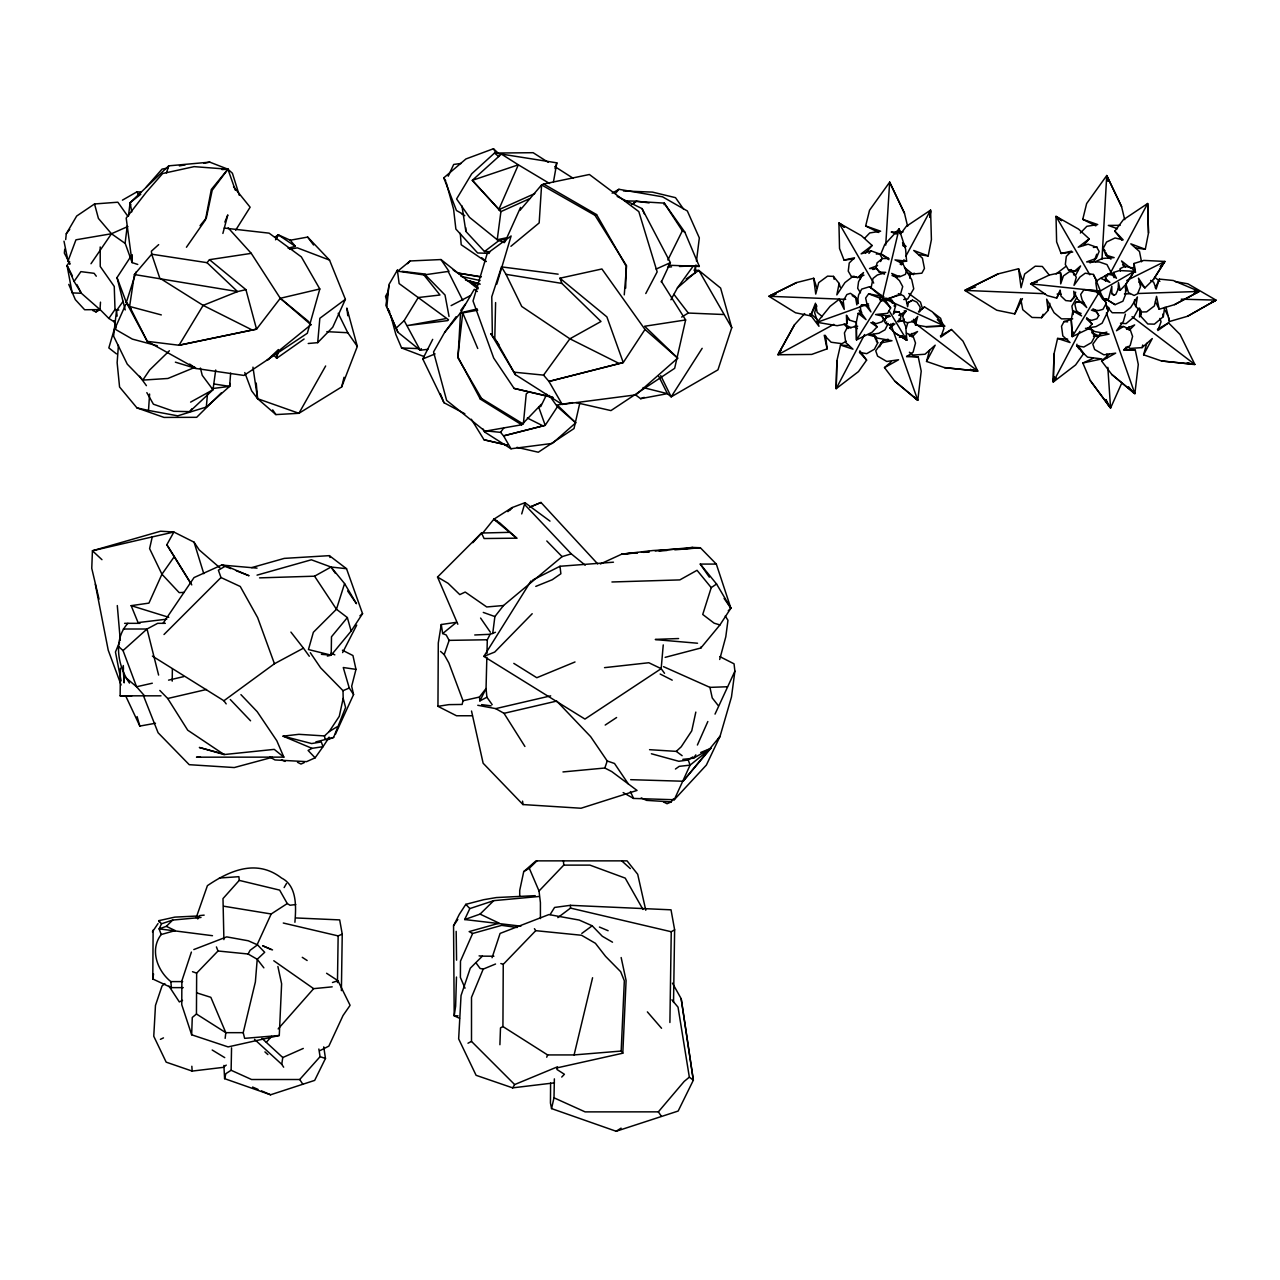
<?xml version="1.0" encoding="UTF-8"?>
<svg xmlns="http://www.w3.org/2000/svg" width="1280" height="1280" viewBox="0 0 1280 1280"><rect width="100%" height="100%" fill="white"/><g stroke="black" fill="none" stroke-linecap="round" stroke-linejoin="round"><path stroke-width="1.5" d="M277.888 966.48L281.616 983.808L279.28 1035.488L228.096 1046.912L191.664 1034.784L192.272 1017.472L196.448 1014.016L196.656 973.12L218 950.992L248.096 954L257.216 959.28L263.872 967.84M621.168 1051.056L624.336 980.816L620.672 971.712L605.52 956.32L595.408 943.296L581.536 935.264L535.744 930.672L503.248 964.352L502.928 1026.56L547.6 1054.928L574.096 1054.928L621.168 1051.056L622.8 1053.2L556.688 1067.952M437.952 706.336L438.288 643.008L441.264 624.528L456.512 622.288L442.672 633.552L446.208 634.976L449.136 640.368L444.208 654.64L448.848 662.912L462.992 700.752L462.128 704.448L448.912 704.624L437.952 706.336L456.512 715.76L472.4 715.76M902.256 314.16L903.952 321.264L907.184 322.736L913.552 321.504L913.552 319.312M223.888 1065.44L224.608 1078.656L270.576 1094.784L314.688 1080.384L325.472 1058.448L323.744 1046.864M550.592 1083.072L550.448 1103.024L551.552 1108.592L616.16 1131.264L678.16 1111.04L693.344 1080.208L681.184 998.72L672.448 983.136M131.84 695.824L120.144 695.824L120.4 668.176M915.52 318.896L915.456 324.896L926.048 326.688L944.672 326.112L932.416 311.872L924.48 306.928L918.56 311.744L924.48 306.928M132.24 254.736L132.128 262.608L137.744 264.448M172.208 681.152L172.368 669.184M337.456 982.592L338.144 935.904L342.24 934.112L339.68 919.904L295.936 917.952M341.392 990.624L342.24 934.112M669.904 1022.496L671.248 931.744L674.624 929.792L671.024 909.824L570.416 905.328L554.576 907.44L550.144 914.544M673.536 1002.448L674.624 929.792M224.608 1078.656L225.872 1073.648L231.12 1070.272L231.552 1047.856M551.552 1108.592L554 1097.808L554.368 1078.864M495.6 302.576L494.8 338.208L515.36 374.64L562.192 404.416L635.936 394.848L677.712 358.128L644.64 326.256L685.632 319.952L674.656 368.336L610.944 410.592L576.08 402.608M625.664 288.176L626.208 266.24L596.576 214.592L543.664 184.016L541.6 184.928L519.904 210.416M670.912 299.76L677.424 287.936L695.024 272.704L695.152 266.88M486.848 657.312L486.048 688.528L486.912 697.232L492.192 704.672M486.96 653.424L487.312 639.76L490.128 634.288L495.44 632.288M848.928 345.648L840.496 345.072L836.896 360.768L836.16 388.672L858.512 371.568L866.608 360.128L859.904 350.848L859.552 352.416L866.608 360.128M836.896 360.768L836.16 388.672L864.608 334.544M1067.664 339.136L1057.584 338.432L1053.984 354.144L1053.248 382.048L1075.6 364.944L1083.696 353.504L1078.016 345.648M1079.92 331.36L1053.248 382.048L1053.984 354.144M456.48 977.056L455.632 1006.16L454.208 1015.824L459.552 1018.304M903.952 321.264L904.032 318.848M499.904 1044.72L500.496 1027.872L502.928 1026.56M1101.984 259.296L1106.736 175.552L1086.64 203.568L1082.752 219.344L1095.84 225.872M129.52 683.12C117.952 666.56 112.72 639.712 127.904 623.328M1139.872 309.36L1139.552 316.992L1141.024 313.552M817.712 321.552L817.088 322.32L837.12 325.696L846.752 323.888L847.168 316.24M1022.048 279.408L1018.576 268.752L998 273.92L964.816 290.4L996.784 310.224L1014.784 313.92L1020.736 298.752L1022.768 309.712L1032.048 317.456L1041.584 317.696L1048.128 310.384L1049.84 303.328M622.8 1053.2L626.096 980.544L621.152 957.536M885.728 245.088L889.648 182.176L869.552 210.208L865.664 225.968L878.768 232.496M215.712 370L212.992 389.76L189.696 411.648L173.744 411.312L153.424 404.208L146.832 392.624M294.912 922.272C296.064 907.264 297.376 885.904 281.52 878.016C256.912 858.96 230.272 870.112 207.408 885.664L196.176 917.712M893.264 323.28L889.664 327.952L895.28 333.2L906.864 340.208L905.728 326.608L903.152 320.512L898.096 321.872L900.512 319.024L900.736 314.688L898.992 311.84L894.352 311.584L898.992 311.84M541.264 404.368L521.68 424.784L480.32 399.088L458.048 357.232L460.544 312.8L474.272 289.312L477.36 291.504M884.96 300.048L892.096 300.384L895.6 305.808L893.248 314.176L895.904 311.424M229.92 383.376L229.632 386.368L206.32 407.056L177.744 415.84L148.512 410.432L149.6 394.016M100.496 302.144L100 309.616L95.984 311.936L92.752 310.496M118.432 345.296L117.136 362.672L119.568 387.008L136.976 407.904L164.032 417.424L196.672 417.312L221.232 392.96M1134.576 299.776L1134.304 303.6L1135.84 306.528L1141.312 312.016L1146.64 311.856L1154.352 305.968L1156.56 296.368L1159.168 309.248L1174.592 304.624L1199.216 291.44L1173.28 280.496L1159.344 279.104L1155.328 287.936M211.856 388.64L229.632 386.368L230.64 373.12M1037.056 281.84L1030.624 283.84L1047.216 295.552L1056.688 298.096L1060.112 290.096L1060.992 296.064L1065.728 300.576L1070.736 301.088L1074.288 297.408L1075.648 292.16M624.256 294.88L626.576 265.792L595.008 215.344L541.6 184.928L539.168 222.928L510.928 246.288M909.92 278.4L910.368 272.688M1164.624 307.408L1163.328 316.672L1154.384 324.16L1147.808 323.968L1140.544 316.032L1140.992 310.448M308.224 343.504L317.696 342.656L319.84 318.288L345.392 299.312L329.52 260.08L307.664 237.072L290.288 240.224L278.32 234.848L275.12 237.024M663.248 644.912L661.168 668.672L664.544 673.328M206.32 407.056L207.552 393.12M664.08 204.672L664.224 203.12L636.048 201.392L632.944 203.744M64.736 249.248L64.352 253.12L69.904 263.552M65.696 239.6L66.272 233.792L76.672 216.048L94.528 203.968L117.84 202.208L127.824 216.256M521.712 513.92L524.992 502.688L512.16 507.568L493.808 519.248L483.184 532.48M492.72 633.552L494.88 616.56L503.52 605.52L562.096 556.64L571.264 553.856L585.216 565.184M529.28 391.552L526.24 393.904L523.344 424.096L481.584 398.528L457.744 357.568L462.736 312.912L477.728 310.192M123.104 301.376L116.512 310.608L113.6 336.144L127.264 364.144L142.8 380.112L167.92 378.464L194.944 367.328M225.152 1038.352L225.808 1032.672L210.848 997.328L196.64 992.832M919.616 311.904L920.16 307.088L916.928 302.144L912.544 300.176L907.024 303.184L912.544 300.176M1072.768 331.824L1072.256 336.64L1087.136 329.504L1092.128 323.968L1086.736 317.616M127.264 225.808L125.12 243.152L132.128 262.608L126.192 218.08L146.4 192.096L162.624 173.536L194.112 166.64L227.92 169.2L232.4 173.232L239.312 195.328M128.448 216.176L130.096 202.688L168.736 165.84L209.792 162.144L227.92 169.2L235.328 190.192M695.024 272.704L695.984 264.976M696.464 261.12L699.328 237.92L687.344 210.976L662.528 196.816L618.912 189.296L612.144 193.168M1072.784 331.936L1072.32 335.68L1071.264 319.76L1072.88 310.896L1081.072 313.408M719.792 656.592L734.048 663.824L734.896 671.168L731.472 696.992L720.048 736.304L706.368 765.072L674.24 799.744L633.568 798.432L623.152 792.576M929.84 217.424L930.592 210.128L906.272 226.384L900.928 233.504M448.528 319.76L399.12 283.584L397.376 270.16L398.128 270.848L410.16 260.96L440.976 259.552L477.968 288.912M929.792 217.248L930.624 211.536M183.248 987.632L171.392 987.632L152.784 978.992L153.536 973.936M158.672 244.624L151.392 251.184L151.696 254.192L134.4 274.528L129.6 306.464L147.264 341.344L196 368.48L243.92 375.44L307.328 333.264L319.808 288.976L301.344 256.88L269.104 233.152L224.224 228.064M283.664 1067.184L281.744 1064.336L282.768 1057.536L261.984 1038.4M277.536 352.576L276.672 358.304L274.048 355.296M388.96 285.488L385.872 305.344L397.92 332.272L420.208 350.224L427.888 349.328M1135.84 306.528L1137.408 296.944L1130.656 307.504L1124 312.8L1112.24 312.752L1106.384 306.112M1053.312 380.736L1053.968 376.976L1053.312 380.736L1056.256 378.128M553.504 181.68L556.832 162.848L501.408 154.08L472.304 180.352L500.912 211.616L497.216 239.728L504.336 242.656M908.528 301.84L907.616 306.72L906.112 299.76L903.568 295.792L898.384 293.616M665.152 657.36L700.848 648L701.056 646.864M918.624 254.592L928.208 255.904L931.408 239.616L930.592 210.128L905.856 256.208M1135.712 247.952L1145.296 249.28L1148.496 232.976L1147.68 203.504L1123.344 219.744L1114.816 231.152L1121.888 240.192M816.048 304.768L810.512 315.856L795.536 312.784L768.912 296.288L796.56 282.576L813.68 278.272L815.744 294.064L818.736 282.64L827.552 276.144L833.44 276.368L839.136 283.424L836.832 294.896L844.944 282.592L852.624 276.672L856.352 276.928M870.976 288.384L873.04 278.4L877.312 275.024L885.68 272.368L879.232 272.08L875.92 267.92L877.104 262.832L882.4 258.544L888.656 258.448L888.816 259.648L880.88 253.84L884.768 244.416L899.088 228.88L899.984 233.808L899.392 229.856L895.968 234.24M872.784 321.744L877.168 326.8L872.08 332.24L856.48 339.92L856.304 322.32L858.192 313.344L861.024 313.472M645.776 910.24L637.696 874.272L627.056 860.864L536 860.864L523.728 871.6L519.712 890.432L519.712 895.872M326.64 740.048L333.632 737.424L345.584 707.472L343.184 698.368L343.008 690.688L320.608 667.824L310.304 652.688M343.184 698.368L339.28 716.32L329.2 731.568L324.48 735.936L298.912 734.32L283.072 736.16L312.016 748.352L323.024 746.672L329.104 737.424M695.824 712.096L691.744 730.864L681.216 746.8L676.272 751.376L649.552 749.68M1083.696 353.504L1076.64 345.776L1076.992 344.224M219.904 567.824L199.216 549.92L194.064 542.176L173.888 532.032L152.24 536.912L149.6 548.64L161.936 574.224L179.168 592.624L184.256 592.384M579.728 403.376L574.016 428.544L538.32 452.224L516.992 447.344M277.984 352.688L276.672 358.304L304.096 339.008M279.28 1035.488L244.64 1038.352L243.216 1032.672L255.376 981.936L257.216 959.28L264.688 952.288L257.504 944.848L248.272 940.784L226.704 936.88L193.808 949.568M574.096 1054.928L592.576 977.744M882.512 298.272L899.088 228.88L905.616 249.28L906.592 261.184L900.096 261.856M1127.664 346.544L1130.128 348.432L1142.08 347.616L1142.72 344.992M244.784 372.544L251.648 390.848L257.6 398.704L275.904 414.592L298.928 413.296L341.664 386.944L344.048 377.28M940.352 336L951.488 329.504L962.976 341.12L977.776 371.088L944.416 367.6L926.528 361.44L929.68 349.936M1157.424 329.36L1168.56 322.88L1180.064 334.496L1194.864 364.464L1161.504 360.96L1143.6 354.816L1146.768 343.312M342.416 650.208L352.944 655.552L355.984 669.376L351.68 686.224L353.568 694.544L335.376 734.336M222.88 233.44L227.808 214.912L224.848 222.08M915.456 324.896L917.712 316.416L913.552 321.504M719.696 659.472L725.792 636.8L727.968 620.288L725.264 616.032M496.784 284.16L511.12 235.968L487.216 253.456L473.024 300.976L493.696 358.048L514.096 388.4L552.848 397.568M906.288 328.048L907.824 322.608M1125.408 314.16L1123.376 321.424L1116.48 330.752L1123.504 326.496L1130.08 329.28L1132.592 336.416L1130.192 345.472L1123.664 350.064L1135.312 350.176L1138.288 364.48L1134.88 393.696L1111.824 374.496L1101.568 360.976L1109.408 354.112M115.584 324.912L108.832 347.92L116.512 353.92M1107.328 276.176L1107.904 274.224L1112.608 275.184L1116.48 278.288L1113.424 272.496L1119.456 270.544L1134.288 271.312L1125.76 284.448L1120.192 290.336L1118.064 289.056M1107.904 274.224L1105.44 275.664L1105.488 281.104M555.056 168.624L556.832 162.848M1113.424 272.496L1112.848 274.384L1114.064 277.664M1105.44 275.664L1106.048 278.992L1109.872 282.368L1100.592 278.256L1096.416 281.072L1095.824 282.928L1096.992 290.304L1102.72 299.344L1104.896 300.64L1108.576 298.72L1111.824 286.24L1111.808 292.736L1114.016 295.328L1115.856 294.288L1118.208 289.104L1118.432 282.496L1120.192 290.336M257.04 575.136L311.36 559.792L331.024 567.024L344.576 583.584L336.448 609.248L313.36 632.288L308.448 649.536L331.216 655.168L351.136 631.088L362.56 613.664L346.528 568.704L329.376 555.648L284.288 558.384L251.648 567.616M728.272 610.768L730.88 608.208L716.576 584.016L711.232 587.632L702.736 614.464L714.144 623.184L719.936 624.928L730.88 608.208L716.32 564.08L700.352 547.744L692.624 547.424L655.232 550.96M319.808 288.976L280.288 298.288L256.544 329.168L179.024 345.248L147.264 341.344L126.32 302.432L136.048 272.048M166.464 172.88L168.736 165.84M889.264 315.248L886.544 316.4L884.368 321.328L885.648 323.456L890.064 325.232L894.944 323.904L889.664 327.952M1159.344 279.104L1156.128 289.056L1153.664 282.208L1150.608 280.416M558.144 274.176L501.52 266.88L491.776 296.752L492.368 335.552L490.928 333.792L515.36 374.64M693.92 270.128L698.848 270.432L720.608 288.064L731.744 327.68L717.952 369.84L671.184 396.848L667.408 393.664L658.736 376.224M191.392 952.08L181.872 980.864L181.76 1004.72L191.664 1034.784M492.064 957.728L500.096 933.424L548.896 914.576L579.216 920.064L592.192 925.792L602.288 936.24L612.512 942.192M816.864 305.904L814.592 312.576L818.976 326.304L809.632 313.856M562.976 771.936L604.832 768.016L607.232 760.992L590.64 736.64L556.72 701.072L504.016 713.328L495.712 708.624L477.776 705.28M884.368 321.328L886.544 316.4M1096.736 254.192L1094.208 261.024L1090.032 262.896M69.856 264.32L68 261.088L75.952 239.808L111.456 233.744L127.888 226.496M341.664 386.944L357.328 346.4L346.848 308.064L347.808 315.728M152.784 978.992L153.12 930.096M458.016 1015.824L454.208 1015.824L453.552 925.728L459.36 914.24L465.824 904.336L483.712 899.696L496.4 897.552L535.232 895.664M546.72 1057.216L547.6 1054.928M810.512 315.856L815.472 303.232L817.168 312.368L822.32 316.656M715.024 714.112L734.896 671.168M119.6 642L115.456 652.016L121.104 680.88M495.552 964.016L483.2 969.12L471.504 997.36L471.504 1041.408L514.656 1084.56L557.52 1066.8L556.96 1069.488L564.416 1074.288L561.728 1077.056M880.624 261.536L882.064 258.048L879.712 253.968L871.024 250.848L861.136 253.856L872.112 245.472L861.424 235.712L838.928 222.992L839.536 248.528L844.032 260.08L853.872 258.912M707.84 721.52L697.392 745.024M674.24 799.744L690.096 765.136L710.816 748.368L700.704 752.496M1041.584 317.696L1043.104 314.24M201.008 917.456L172.704 920.064L161.52 923.776L159.12 928.88L161.2 934.528C149.472 949.664 157.296 970.72 170.832 981.6L171.392 987.632M517.248 927.488L501.68 925.36L472.64 933.488L460.48 961.104L460.384 977.44L465.024 988.176M125.696 304.464L114.784 328.992L132.352 339.104L157.344 345.792M1121.936 382.672L1110.576 408.064L1090.288 380.576L1082.848 363.024L1093.216 358.32M505.008 241.888L520.56 207.424M1014.784 313.92L1022.448 298.592M345.392 299.312L332.752 327.216L317.696 342.656M257.456 943.968L271.184 913.984L287.264 903.568L290.016 905.248L295.744 904.528M448.208 176.192L453.696 164.448L461.232 163.424M661.312 282.096L670.4 262.656L642.048 208.608L617.184 196.432M520.912 926.16L464.672 919.536L469.824 908.592L493.744 900.656L538.864 896.496M540.656 406.72L546.768 394.272M888.144 323.504L885.04 329.792L878.896 333.264L868.352 334.912L875.584 336.704L877.728 342.848L874.4 349.232L866.72 353.664L859.552 352.416M1105.92 304.448L1108.32 310.576L1102.128 323.168L1095.984 326.624L1087.2 328M667.872 259.968L682.352 230.816L664.224 203.12L684.832 232.144L699.344 266.432L668.432 265.232M486.912 697.232L479.888 700.896L486.048 688.528L479.44 697.04L462.992 700.752M464.848 413.776L443.968 402.704L422.768 358.96L432.704 339.36M342.624 652.592L356.704 625.136M1070.736 301.088L1075.408 295.136M901.312 264.912L904.032 259.696M645.776 293.536L657.152 271.888L638.816 211.6L589.392 174.496L543.664 184.016M1071.488 319.504L1064.016 321.552L1061.52 326.272L1062.816 335.888L1070.064 342.544L1057.584 338.432M926.528 361.44L935.184 345.184L924.992 354.24L913.04 355.072L909.36 352.224M1056.688 298.096L1060.368 291.376M1110.944 259.168L1105.888 255.12L1103.152 248.464L1106.576 242.016L1115.024 237.968L1123.168 239.856L1114.816 231.152M1143.6 354.816L1152.272 338.56L1142.08 347.616M1075.632 275.184L1080.592 265.936L1074.816 270.976L1068.528 270.016L1065.328 264.528L1066.32 256.384L1071.6 251.136L1061.12 253.456L1056.624 241.904L1056.016 216.352L1078.512 229.088L1089.2 238.848L1083.648 245.424M248.096 954L250.112 950.288L257.504 944.848M1110.832 272.224L1147.68 203.504L1148.496 232.976M1138.752 308.224L1134.016 316.928L1126.08 323.632L1120.496 323.248M197.76 918.96L199.616 915.6L204.16 915.136M804.72 313.552L794.464 324.832L777.952 354.752L811.728 354.416L827.104 348.848L825.488 335.376M190.72 583.232L166.832 544.752L173.888 532.032L160.608 531.2L92.432 550.768L91.76 568.32L99.024 599.152M1104.112 299.536L1106.368 303.184L1102.96 309.328L1098.832 310.48L1091.376 310.112L1096.736 311.952L1098.784 315.6L1096.896 318.768L1091.696 320.352L1086.416 318.832L1092.128 323.968M794.464 324.832L777.952 354.752L833.808 324.352M879.568 346.8L882.976 340.672L888.08 339.216M1098.352 337.104L1100.064 334.048L1106.88 332.096M275.536 239.808L278.32 234.848L295.376 246.384L288.096 248.16M858.192 313.344L866.032 319.616L861.376 313.264L860.24 306.912L861.6 304.752L866.096 305.792L870.928 311.904L866.832 303.44L865.632 298.032L868.656 293.808L880.096 296.064L884.56 298.944L890.64 307.92L887.6 313.328L875.552 314.544L881.344 315.824L883.76 318.912L881.952 321.824L876.544 323.568L870.848 322.592L877.168 326.8M325.648 365.984L298.928 413.296L257.6 398.704L252.96 367.152M388.32 291.408L385.536 296.352L387.072 302.064M456.16 316.672L444.624 332.4L433.552 351.952L446.624 400.4L485.04 431.2L521.68 424.784M1076.768 297.616L1071.904 306.128L1073.2 314.528M276.352 238.256L278.32 234.848L276.176 238.08M284.128 887.584L286.48 883.504M397.376 270.16L388.976 284.512L386.864 306.8M882.976 340.672L875.728 350.8L877.568 356.112L886.768 361.472L898.576 359.76L884.496 367.6L894.736 381.12L917.792 400.32L921.216 371.12L918.224 356.816L906.576 356.688L913.12 352.112L915.504 343.04L912.992 335.904L906.416 333.136M1100.064 334.048L1092.816 344.176L1094.64 349.488L1103.856 354.832L1115.664 353.136L1101.568 360.976M1125.76 284.448L1134.288 271.312L1098.4 292.112M395.904 328.384L404.16 320.608L418.272 297.536L439.984 295.008L423.904 274.944L397.232 271.12M1071.264 319.76L1072.256 336.64L1098.368 293.6L1095.952 291.776L1084.032 289.6L1080.688 294.448L1082.08 299.728L1086.72 307.536L1081.248 302.304L1076.288 302L1074.864 304.336L1076.304 310.4L1081.6 315.904L1072.88 310.896M493.904 956.24L482.368 956.144L470.272 968.224L461.04 995.552L458.656 1038.896L476.096 1075.312L512.624 1087.856L514.656 1084.56M604.528 667.648L648.816 662.736L661.168 668.672L584.944 719.072L483.856 656.4L531.088 580.832M235.632 230.24L250.128 207.216L233.536 186.624M868.656 293.808L879.328 297.92L881.472 300.112L856.48 339.92L856.304 322.32M1138.96 282.096L1144.912 287.904L1153.424 279.52L1164.896 261.44L1143.792 260.416L1134.064 263.472L1134.592 271.408M1153.424 279.52L1164.896 261.44L1126.736 280.512M1124.304 349.936L1126.256 346.88M702.16 348.32L671.184 396.848L660.752 375.632M125.216 309.936L117.008 277.584L131.056 256.128M549.344 395.472L557.408 406.768L545.216 425.312L503.584 435.888L500.56 432.352L484.192 430.72L484.752 432.08L511.008 448.768L552.336 443.408L575.728 422.832L557.2 404.976L572.512 402.624M543.552 375.12L569.888 338.8L600.992 321.488L561.888 283.408L559.92 278.208L601.904 268.976L644.992 329.456L623.248 362.56L548.96 381.44L543.552 375.12L514.336 372.208M69.648 261.584L67.056 265.488L72.16 292.912L81.344 293.248L100 309.616L84.64 309.744L75.344 299.648L68.752 284.416M890.064 325.232L891.008 323.824M142.8 380.112L149.632 370L169.392 350.752M152.432 931.856L158.016 923.584M453.552 925.728L457.808 919.408M162.992 623.392L194.048 577.568L221.664 565.056L257.04 568.128M90.992 263.728L111.456 233.744L98.416 218.416L94.528 203.968M115.376 322.608L108.848 318.432L115.008 309.504L114.256 286.464L100.24 266.48L100.192 246.976M76.88 284.576L81.344 293.248L74.08 281.44L80.88 271.632L94.112 273.312L96.288 276.208M186.432 247.248L205.456 219.904L211.312 189.488L227.92 169.2L222 169.568M166.832 544.752L174.304 556.624L161.936 574.224L148.928 603.12L131.152 605.648L138.064 622.592L166.784 619.168M269.856 757.056L275.008 759.952L306.576 761.648L315.12 757.824L323.024 746.672L321.28 741.952L311.616 743.552L283.072 736.16M885.648 323.456L886.72 321.92M682.816 759.344L693.472 758.224L695.856 754.864M902.304 316.352L906.08 311.088L904.208 310.848M677.424 287.936L693.424 265.792L699.344 266.432M500.56 432.352L503.968 427.664M460.784 310.368L465.392 304.08M663.488 801.92L667.056 803.728L671.184 801.904L673.504 798.784M227.92 169.2L212.208 190.256L206.336 217.92L200.064 225.696M717.712 739.424L720.048 736.304L710.208 748.288M66.272 233.792L69.728 229.344M189.696 411.648L192.08 408.672M421.408 348.72L420.208 350.224L404.16 320.608M444.624 332.4L460.544 312.8L477.28 308.928M209.488 259.68L245.936 289.664L256.544 329.168L252.176 329.984L203.136 305.376L159.776 278.144L151.696 254.192L207.024 262.672L209.488 259.68L251.264 253.36L280.288 298.288L310.96 324.72L267.104 360.368L278.432 349.552M630.672 779.68L683.104 781.232L707.744 751.28M259.552 577.872L314.56 576.192L336.448 609.248L347.36 617.584L331.488 636.768L331.216 655.168L327.36 656.08M868.912 253.392L871.024 250.848M700.848 648L719.936 624.928M615.376 193.52L618.912 189.296M872.112 245.472L865.456 253.344M683.104 781.232L710.816 748.368L693.472 758.224M231.12 1070.272L251.584 1079.52L299.712 1079.504L320.08 1056.688L325.472 1058.448M554 1097.808L585.12 1111.888L658.352 1111.856L684.192 1081.408L689.344 1077.152L678.032 1007.168L671.888 999.84M869.584 286.704L881.28 295.376L880.672 296.08L869.584 286.704L861.712 289.104L858.64 294.816L856.848 304.896L855.44 296.688L850.384 293.312L846.864 294.56L843.232 300.992L844.24 309.344L839.184 299.312L830.096 306.336L817.088 322.32L868.56 303.888M1047.488 309.152L1049.696 306.624M909.84 335.856L911.968 333.408M1126.928 329.232L1129.056 326.768M146.368 186.944L162.048 169.104L167.84 168.032M266.32 1042.304L271.584 1036.352M278.16 1028.896L313.648 988.656L332.192 986.848M219.392 878.016L238.896 876.688L239.248 880.384L222.992 898.592L223.904 939.616M472.816 542.704L481.504 533.04L509.424 532.336M509.584 510.384L512.16 507.568L507.888 511.648M326.4 740.128L329.04 737.264M95.984 311.936L98.592 309.168M407.568 263.696L410.16 260.96M540.416 918.576L540.416 902.64L539.024 891.008L563.76 865.12L589.936 865.12L625.216 878.112L642.96 909.456M864.576 238.32L869.744 232.944L880.624 231.2L865.664 225.968M1080.368 233.024L1086.832 226.32L1097.712 224.56L1082.752 219.344M532.192 613.728L494.72 652.064L483.856 656.4M164 634.512L220.992 577.536L218.384 570.208L225.776 565.888L249.056 575.744L236.272 570.768M457.84 624.24L437.536 577.056L481.504 533.04L484.096 538.528L516.768 538.176L499.632 522.8L493.808 519.248L516.768 538.176M912.048 336.992L917.552 331.552L909.184 335.264M1129.136 330.368L1134.64 324.912L1126.272 328.624M212.48 935.696L159.12 928.88L166.304 926.352L172.704 920.064M464.672 919.536L480.064 914.112L493.744 900.656M523.728 871.6L529.296 868.272L536.928 860.864M548.16 162.288L533.136 152.704L494.512 153.056L471.712 173.776L456.592 198.944L469.552 217.392L497.216 239.728L506.72 237.744M144.528 695.824L136.56 686.768L123.04 650.576L147.024 629.008L157.664 623.328L165.344 623.328M891.072 361.856L884.496 367.6M844.032 260.08L854.512 257.776L849.232 263.008L848.256 271.152L851.456 276.64L857.744 277.6L863.504 272.56L858.544 281.808L857.68 288.304L860.48 292.816M463.408 214.432L456.448 210.496L443.792 177.84L465.92 158.96L493.44 148.736L499.232 154.096M164.864 983.584L162.032 985.984L155.472 1005.424L153.76 1036.256L166.176 1062.16L192.16 1071.088L223.264 1067.36L226.256 1065.104M359.952 615.792L362.56 613.664M131.76 211.872L130.096 202.688L140.8 194.24M1056.144 273.936L1065.376 266.832M1089.2 238.848L1078.224 247.216L1088.112 244.208L1096.8 247.328L1099.152 251.424L1096.256 258.4L1086.624 261.904L1099.296 261.968L1106.976 264.576L1111.76 273.792M461.952 205.904L465.856 231.376L484.512 251.52L499.12 240.448L506.592 238.72M557.824 917.632L570.512 908.096L671.248 931.744M581.808 933.424L592.192 925.792M152.4 656.096L223.904 700.752L274.448 663.744L303.44 648.16L309.312 656.256M951.488 329.504L940.768 337.136L943.952 328.416L940.592 318.256L933.888 313.216M1168.56 322.88L1157.856 330.512L1161.04 321.792L1159.92 318.4M631.776 204.528L636.528 201.168L624.8 200.88M675.44 769.04L679.232 766.352L690.096 765.136L688.24 760L692.784 756.944M686.16 278.976L698.848 270.432L731.744 327.68M605.2 725.056L616.608 717.52M616.16 1131.264L621.088 1128.128M863.968 275.184L857.744 277.6M681.648 317.072L688.288 313.04L723.472 314.512M899.392 337.376L902.208 335.68M329.2 731.568L336.992 726.848M898.912 315.408L906.08 311.088M1097.584 291.84L1098.64 291.232L1099.68 293.056L1097.584 293.056L1097.856 291.68M881.552 297.296L880.016 298.192L880.016 299.952L881.552 300.848L883.088 299.952L883.088 298.192L881.552 297.296L883.808 296.56M122.416 200.16L136.928 191.84L140.8 192M1166 307.264L1169.424 321.52L1187.584 316.256L1216 300.112L1187.872 283.808L1175.216 281.584M314.56 576.192L331.024 567.024L346.528 568.704M1187.584 316.256L1216 300.112L1181.264 299.184M1098.704 294.288L1100.56 293.264L1100.32 290.768L1096.416 281.072M190.608 402.112L212.992 389.76L202.24 375.344L200.4 368.048M846.304 341.264L841.888 343.68L831.104 342.224L824.24 335.248L827.104 348.848M1101.216 278L1110.192 273.184L1113.744 273.936M1174.592 304.624L1199.216 291.44L1138.096 293.504M312.016 748.352L308.096 750.448L315.12 757.824M467.984 1043.216L471.504 1041.408M451.12 305.616L470.544 295.552M320.016 1050.608L328.864 1046.112L343.024 1015.536L350.096 1005.328L337.936 980.704L326.592 973.264M532.784 579.984L559.984 566.272L613.456 562.192M796.56 282.576L768.912 296.288L845.68 299.344M998 273.92L964.816 290.4L1045.264 293.728M897.36 295.12L886.144 300.08M182.528 1000.368L179.344 1001.936L169.008 986.144M595.008 215.344L596.576 214.592M899.648 275.904L896.896 277.216L892.032 275.536M160.4 1039.344L163.472 1037.888M1061.936 278.768L1060.496 272.656L1049.264 275.072L1030.624 283.84L1098.864 291.024M1095.536 261.632L1102.304 258.48L1114.144 257.6L1105.888 255.12M600.336 563.984L621.792 554.128L652.96 550.528L700.352 547.744L674.816 549.824M529.664 198.656L500.912 211.616L472.304 180.352L518.336 164.816L549.552 183.488M872.96 269.52L875.728 268.272M534.784 193.568L498.672 209.776L518.336 164.816L501.408 154.08M636.528 201.168L649.136 202.912M656.128 269.056L670.4 262.656M282.768 1057.536L303.28 1048.432M1105.632 298.64L1115.088 304.656L1122.912 301.216L1125.392 294.944L1125.984 284.32L1128.464 292.624L1134.096 295.472L1137.568 293.76L1140.528 286.656L1138.464 278.176L1144.912 287.904M304.176 762.64L300.976 764.048L297.472 762.272M423.904 274.944L448.976 271.328L440.976 259.552M480.32 399.088L481.584 398.528M343.008 690.688L349.264 688.016L353.568 694.544M540.992 502.48L529.984 507.072L540.992 502.48L597.712 563.92M575.008 661.968L536.8 677.728L513.808 663.376M422.768 358.96L435.088 353.904M535.776 586.4L552.256 579.728L560.88 573.744L559.984 566.272M1211.584 302.272L1215.152 300.944L1211.424 302.256M877.568 265.616L869.536 268.528L876.784 268.576M1198.032 292.048L1194.432 293.328L1198.032 292.048L1194.32 290.768M635.888 395.136L640.624 398.672L644.208 397.392M885.632 317.84L890.368 316.256L881.44 315.024M332.464 982.512L337.936 980.704M315.856 741.904L333.632 737.424M975.568 287.008L966.352 289.84L972.08 288.128M161.2 934.528L175.248 930.592L166.304 926.352M857.712 326.256L846.928 328.176L844.432 332.896L845.728 342.512L852.976 349.168L840.496 345.072M1031.504 283.408L1037.072 281.92M272.336 757.296L234.272 767.552L189.232 764.688L158.096 732.752L143.616 696.128M559.92 278.208L606.896 316.896L623.248 362.56L548.96 381.44L562.192 404.416M538.672 407.04L545.216 425.312L503.584 435.888L511.008 448.768M159.136 921.936L158.864 920.656L174.864 917.12L197.888 915.984M885.872 299.152L900.336 294.816L902.704 286.608L899.472 280.672L891.712 273.408L899.664 276.832L905.472 274.336L906.384 270.56L902.816 263.744L894.992 259.888L906.592 261.184M168.56 680.144L183.904 676.576M159.808 690.432L167.712 698.496L206.48 689.488M495.712 708.624L550.672 695.856M152.24 536.912L92.432 550.768L101.952 559.68M245.936 289.664L237.536 291.584L203.136 305.376L179.024 345.248L252.176 329.984M152.304 683.216L136.56 686.768L124.608 676.64M906.896 272.416L909.728 274.336L914.56 273.28M1082.848 363.024L1101.856 358.912L1087.552 357.152L1081.168 351.104M880.384 343.056L892 340.72L877.728 338.176L872.848 335.408M1097.472 336.432L1109.088 334.096L1094.816 331.552L1091.568 329.712M640.624 398.672L667.408 393.664L643.104 387.552M179.392 165.904L185.184 164.832M203.968 163.216L209.792 162.144M686.272 548.592L692.624 547.424M125.648 695.84L139.84 726.08L155.488 723.248M446.032 318.576L407.36 325.568L447.84 320.592M909.728 274.336L921.872 273.2L924.448 268.432L922.4 258.144L913.728 250.464L928.208 255.904M1133.904 267.472L1130.544 268.08L1121.552 260.944L1125.216 267.072M289.536 249.232L297.344 247.856L329.52 260.08M1074.816 270.976L1077.92 270.48M897.456 321.232L903.152 320.512M851.456 276.64L854.272 276.256M1068.528 270.016L1071.344 269.616M688.24 760L678.8 761.28L651.392 753.76M1061.12 253.456L1072.736 252.08M512.624 1087.856L554.448 1082.848M876.304 254.08L880.016 253.648M1093.376 247.456L1097.104 247.024M903.712 299.536L907.632 299.088L913.744 288.816L911.776 279.824L904.464 267.568L913.456 274.704M900.064 264.064L902.816 263.744M898.944 319.184L900.512 319.024M637.52 552.64L621.792 554.128L637.504 552.848M641.456 552.272L649.328 551.52M224.016 754.08L199.36 747.472L224.112 754.56L274.256 749.376L283.84 757.136L196.496 757.184L200.464 757.104M334.816 654.864L331.136 653.12L331.216 655.168L321.424 654.336M503.52 605.52L486.72 606.96L465.216 592.048L459.792 594.608L448.112 583.312L437.536 577.056M643.392 552.368L649.28 551.888M659.104 551.088L666.96 550.448M899.312 314.8L900.736 314.688M893.968 305.936L895.6 305.808M885.632 299.808L892.096 300.384M667.568 267.088L671.552 266.88M679.504 266.48L693.424 265.792M474.736 634.976L490.128 634.288M487.312 639.76L449.136 640.368M655.456 639.376L678.592 638.544M663.504 666.656L709.936 687.376L727.456 686.752M926.048 326.688L944.672 326.112L886.736 299.728M1124.432 293.92L1130.288 293.744M611.936 581.984L679.84 579.904L697.04 570.304L711.232 587.632M1119.84 326.592L1123.504 326.496M1120.144 225.328L1108.32 225.424L1117.424 228.736M903.056 231.952L891.248 232.064L894.88 233.376M1126.736 329.296L1130.08 329.28M909.648 335.92L912.992 335.904M1072.72 318.816L1061.472 318.864L1054.064 312.704L1046.656 299.168L1048.128 310.384M709.344 577.168L700.272 564.08L716.32 564.08M124.608 623.328L140 623.328M123.312 629.008L147.024 629.008L158.608 675.072M120.144 695.824L161.008 695.824M170.832 981.6L182.656 981.6M243.216 1032.672L225.808 1032.672L196.448 1014.016M1135.312 350.176L1124.272 349.264M918.224 356.816L907.184 355.904M1057.12 294.08L1061.072 294.192M1083.68 302.672L1076.288 302M484.512 251.52L490.272 251.712M1086.624 290.096L1096.176 290.656L1098.624 291.952M883.088 298.192L886.848 298.304M489.248 253.376L477.648 252.976L455.872 229.04L453.6 209.312L446.368 183.104M390.704 315.408L395.856 334.464L401.6 347.968L419.424 348.64M623.472 190.976L652.464 192.112L675.504 197.664L683.52 209.056M326.832 331.648L347.776 332.736L357.328 346.4M460.544 312.8L462.736 312.912L477.744 348.48M861.6 304.752L868.784 305.84M671.184 801.904L646.544 800.368L641.264 797.92M471.52 711.04L483.136 763.232L522.96 804.56L581.04 808.24L637.024 790.432L611.712 771.552L604.832 768.016M1093.44 336.144L1098.8 336.528M479.088 955.872L482.368 956.144M655.44 639.616L697.536 643.232M1064.016 321.552L1067.616 321.872M1161.504 360.96L1194.864 364.464L1132.048 316.672M944.416 367.6L977.776 371.088L911.872 320.88M1096.576 280.704L1093.36 274.432L1085.232 273.2L1079.984 277.024L1074.016 285.328L1076.288 277.312L1073.184 272.096L1069.472 271.696L1063.408 275.936L1060.704 283.888L1060.496 272.656M939.856 325.664L943.792 326.112L937.344 319.616M402.048 271.328L425.584 274.112M940.016 325.648L943.792 326.112M481.584 704.624L491.12 705.856M134.4 274.528L237.536 291.584L207.024 262.672M355.984 669.376L343.264 667.52L349.264 688.016M214.016 384L229.632 386.368M481.264 276.752L457.696 273.04L480.688 276.992M115.008 309.504L118.832 310.112M501.52 266.88L506 274.336L561.888 283.408M223.904 906.24L271.184 913.984M1076.64 345.776L1083.808 347.024L1091.488 342.608L1094.816 336.224L1090.8 327.712M225.776 565.888L221.664 565.056L230.8 568.624M879.232 272.08L884.448 274.176M483.2 969.12L480.08 968.448L476.256 963.184M136.976 407.904L148.512 410.432M460.96 276.336L480.112 280.576M514.096 388.4L552.832 397.28M484.048 439.792L507.312 445.12L484.048 439.792L471.328 419.232M902.832 245.728L906.096 246.496L902.512 242.768M283.28 923.024L338.144 935.904M239.248 880.384L279.648 890.112L287.264 903.568M1085.44 328.288L1092.656 330.08M161.312 314.912L129.6 306.464L126.32 302.432L117.008 277.584M970.272 369.504L975.968 371.024L970.384 369.44M469.456 280.992L478.912 283.6M465.536 280.08L480.24 284.16M175.376 362.16L196 368.48L189.664 364.08M131.152 605.648L168.768 617.312M856 322.208L849.76 320.192L846.4 315.2L846.752 323.888M607.232 760.992L614.496 763.472L628.272 783.856M500.832 963.52L503.248 964.352M192.496 971.696L196.656 973.12M472.08 283.616L475.776 284.928L478.272 287.824M483.28 612.416L494.88 616.56M1145.296 249.28L1130.816 243.84L1139.488 251.52L1141.536 261.808M401.6 347.968L423.984 356.528M881.472 300.112L884.256 301.216L890.64 307.92M599.424 927.056L608.112 930.72M272.544 949.92L262.656 945.76L271.168 949.552M252.592 1087.056L257.984 1089.376M261.584 1090.912L270.576 1094.784M1091.824 332.768L1098.832 335.872M281.504 759.808L285.072 761.44M220.992 577.536L240.256 586.48L257.648 617.632L274.448 663.744M480.064 914.112L499.2 923.184L469.152 931.6L472.64 933.488M1105.088 298.688L1115.088 304.656M1092.96 308.832L1095.376 310.048L1098.784 315.6M618.88 363.344L569.888 338.8L521.76 306.48L506 274.336M527.328 418.016L542.768 425.76M660.176 674.032L672.224 680.16M493.808 519.248L497.184 521.024M682.352 230.816L684.832 232.144M851.072 327.872L844.08 324.096L848.016 328.528M844.352 227.104L838.928 222.992L873.696 283.072M1061.44 220.464L1056.016 216.352L1089.824 274.768M212.192 1050.016L224.736 1057.632M880.88 253.84L888.656 258.448M895.28 333.2L906.864 340.208L889.168 310.848M852.208 295.648L857.2 298.704L858.4 303.52M1111.824 293.952L1114.016 295.328M461.552 213.648L464.784 215.68M554.832 166.56L573.184 178.288M302.272 957.328L307.136 960.512M453.184 270L459.648 274.272M469.328 280.672L475.776 284.928M224.112 754.56L187.712 730.192L167.712 698.496M1122.576 264.832L1125.392 266.752M485.872 261.584L461.2 244.736L460.288 233.312M875.92 267.92L881.424 273.536M273.776 960.752L313.648 988.656M111.456 233.744L124.464 242.928M908.752 293.488L920.448 302.08L922.496 308.624M524.992 502.688L550 521.12M676.272 751.376L682.128 755.696M689.344 1077.152L693.344 1080.208L681.184 998.72M1155.792 278.112L1159.888 281.36M854.4 326.144L857.424 328.592M481.76 257.808L486.208 261.424M861.792 312.448L859.184 310.304L861.536 314.32M280.288 298.288L308.176 321.168L310.96 324.72M1057.088 216.976L1061.568 220.656M840 223.6L844.48 227.28M494.512 153.056L498.768 156.56M846.912 317.92L849.376 319.984M1111.824 374.496L1134.88 393.696L1106.416 312.928M894.736 381.12L917.792 400.32L891.2 325.136M906.288 339.808L902.048 336.256L906.288 339.808L905.696 336.064M644.992 329.456L677.712 358.128M557.408 406.768L575.728 422.832M440.544 651.408L444.208 654.64M810.752 313.632L817.168 319.344M1106.912 306.16L1109.456 308.432M621.728 860.864L630.32 868.592M254.528 1039.36L281.744 1064.336M264.928 1051.888L267.872 1054.56M118.464 646.416L123.04 650.576M1081.088 302.528L1077.344 298.88L1073.76 291.216L1074.288 297.408M99.488 308.96L108.848 318.432M424.944 274.496L445.024 295.024L449.04 316.464M571.264 553.856L524.784 504.704M546.8 540.992L562.096 556.64M240.928 694.624L257.216 711.696L276.816 740.768L283.84 757.136M230.288 699.536L250.56 720.8M465.824 904.336L469.824 908.592M158.864 920.656L161.52 923.776M228.144 227.808L251.264 253.36M1128.688 387.28L1133.664 392.928L1128.56 386.96M914.08 396.736L916.576 399.552M647.376 1011.888L661.552 1028.272M290.288 240.224L295.376 246.384M1103.152 248.464L1105.168 250.944M700.272 564.08L716.576 584.016M839.184 299.312L843.136 304.192M1049.152 274.944L1042.32 266.464L1035.248 266.192L1024.656 274.016L1021.072 287.728L1018.576 268.752M875.584 336.704L873.712 334.336L875.488 339.088M881.136 314.624L883.76 318.912M718.336 705.696L712.24 697.952L709.936 687.376M290.912 632.096L303.44 648.16M902.752 244.192L904.8 246.832M673.904 294.32L688.288 313.04M876.08 340.672L877.728 342.848M307.664 237.072L313.568 244.992M1106.752 308.464L1108.32 310.576M1090.288 380.576L1110.576 408.064L1107.824 367.328M490.928 333.792L494.352 338.464M496.64 341.584L498.928 344.688M139.584 376.256L146.416 385.664M223.904 700.752L226.176 703.888M126.32 302.432L130.928 308.848M724.08 598.4L730.88 608.208M331.024 567.024L335.44 573.392M347.616 590.944L356.464 603.696L344.576 583.584M480.576 618.048L490.352 632.192M658.352 1111.856L661.28 1116.112M272.704 409.904L275.904 414.592M1096.784 281.376L1093.36 274.432M1105.232 301.488L1106.368 303.184M1104.896 300.64L1100.56 293.264M299.712 1079.504L302.672 1084M534.432 928.688L535.744 930.672M504.016 713.328L524.912 746.464M661.296 281.264L685.632 319.952M174.304 556.624L191.776 584.912M443.792 177.84L445.856 181.216M881.28 295.376L882.912 298.064M493.44 148.736L495.28 151.792M482.8 428.816L484.752 432.08M890.736 300.48L892.352 303.2M387.824 308.56L389.76 312.048M136.928 191.84L138.72 195.264M72.416 275.904L67.056 265.488L74.08 281.44M1105.76 399.584L1109.392 406.656L1105.936 399.648M448.224 271.52L462.816 300.48M1121.568 206.592L1106.736 175.552L1121.568 206.592L1124.704 219.664M904.48 213.216L889.648 182.176L904.48 213.216L907.616 226.304M338.208 313.296L347.776 332.736M1165.2 310.336L1167.76 315.584M1155.504 301.648L1159.168 309.248M630.4 791.552L633.568 798.432M529.296 868.272L539.024 891.008M1105.92 252.656L1108.176 257.792M642.048 208.608L644.416 214.016M387.648 308.624L397.92 332.272M440.336 393.616L443.968 402.704M216.416 946.912L218 950.992M1125.184 287.52L1126.4 290.736M816.912 288.064L813.68 278.272M1091.392 329.296L1093.168 334.032M121.104 685.008L108.224 650.192L95.296 584.176M329.376 555.648L330.032 557.488M194.064 542.176L203.776 573.664M839.136 283.424L840.336 287.392M137.088 716.592L139.84 726.08M1108.144 181.12L1107.04 177.28L1108.112 181.072M347.36 617.584L351.136 631.088M130.096 202.688L130.688 204.8M114.048 320.672L116.032 328.176M833.44 276.368L834.176 279.328M1140.544 316.032L1139.6 308.16M1073.184 272.096L1073.824 274.992M64 241.152L68 261.088M1168.608 317.328L1169.424 321.52M1162.832 314.048L1163.328 316.672M324.48 735.936L325.024 738.912M1134.064 263.472L1135.52 272.384L1131.424 267.648L1124.752 266.336L1120.08 268.672L1120.288 271.072M318.848 1049.024L320.08 1056.688M441.264 624.528L442.672 633.552M522.56 801.136L522.96 804.56M479.44 697.04L479.888 700.896M116.512 310.608L117.136 316.144M256.224 383.04L257.6 398.704M117.296 605.568L120.288 640.336M563.424 860.864L563.76 865.12M1106.912 353.968L1107.168 357.696M191.84 1066.256L192.16 1071.088M123.104 667.216L124.16 682.864L123.664 673.232M1078.448 345.568L1078.624 348.672M123.28 665.52L123.472 669.376M465.712 227.648L465.856 231.376M570.416 905.328L570.512 908.096M456.176 931.36L456.576 960.16M860.496 275.216L860.512 278.768M781.184 349.952L778.736 353.088L781.2 350.048M1164.352 262.304L1160.352 266.784L1164.352 262.304M775.728 294.128L770.192 295.824L775.776 294.16M1193.056 364.4L1187.36 362.88L1193.056 364.4"/></g></svg>
